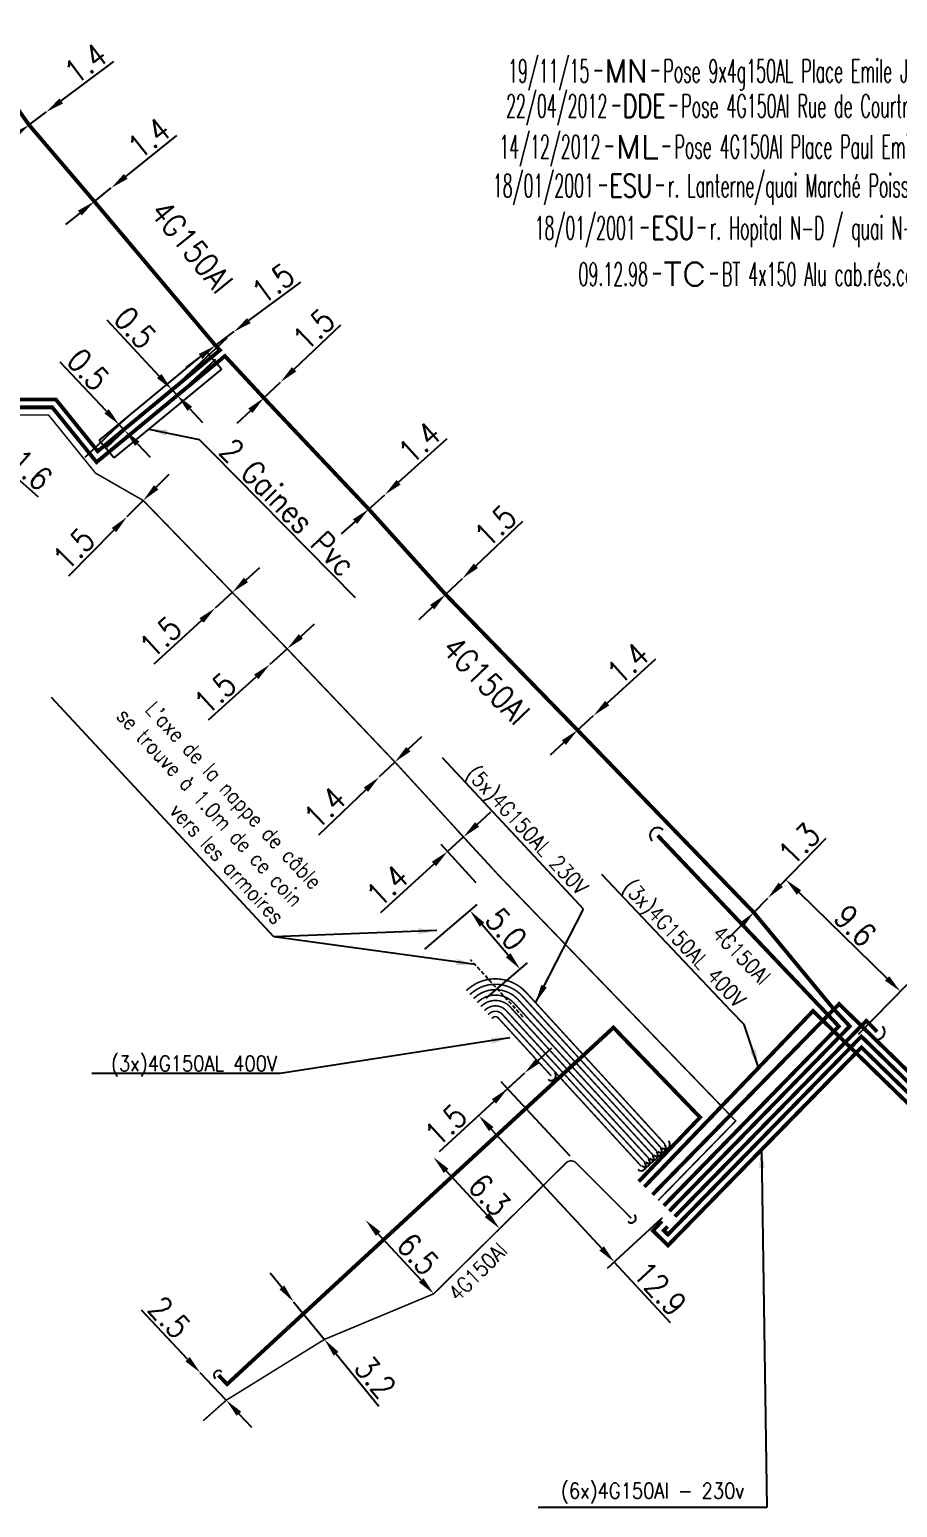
# Model space of a CAD drawing. Header units: millimetres. Extents: x 80000 to 81010, y 144000 to 145002.
# Drawn here: x 80611.1 to 80667.3, y 144487.7 to 144583.4 of the extents above; entities that cross this region are included whole.
import ezdxf
from ezdxf.enums import TextEntityAlignment as Align

# ---------------------------------------------------------------- set-up
doc = ezdxf.new("R2010")
doc.units = ezdxf.units.MM
doc.header["$PDMODE"] = 34
doc.linetypes.add('B_ST_AL', pattern=[2000, 1000, 1000])
doc.linetypes.add('DASHED', pattern=[0.75, 0.5, -0.25])
doc.layers.get('0').update_dxf_attribs({"linetype": 'CONTINUOUS'})
doc.layers.get('Defpoints').update_dxf_attribs({"linetype": 'CONTINUOUS'})
for name, color, linetype in [('B_100', 3, 'CONTINUOUS'), ('B_110', 1, 'CONTINUOUS'), ('B_300', 7, 'CONTINUOUS'), ('B_400', 7, 'CONTINUOUS'), ('B_910', 7, 'CONTINUOUS')]:
    doc.layers.add(name, color=color, linetype=linetype)
doc.styles.add('M_ROMANS', font='ROMANS.shx', dxfattribs={"width": 0.75})
doc.styles.get("Standard").update_dxf_attribs({"font": 'romans.shx', "width": 0.85})
doc.dimstyles.get("Standard").update_dxf_attribs({"dimtxt": 1.5, "dimasz": 1.2, "dimexe": 0.625, "dimexo": 0.625, "dimgap": 0.25, "dimtad": 1, "dimdec": 1, "dimzin": 0, "dimdsep": 46, "dimtxsty": 'Standard', "dimcen": -0.5, "dimadec": 0, "dimazin": 0, "dimtfac": 1, "dimtdec": 1, "dimtmove": 0, "dimatfit": 3, "dimfxl": 0, "dimtolj": 1, "dimtzin": 0, "dimarcsym": 0})

# ---------------------------------------------------------------- blocks, each defined once
blk = doc.blocks.new('GIS_MODF')
at = {"color": 0, "linetype": 'Continuous', "flags": 128}
for points in [[(-2.176, -0.014), (-1.676, -0.014)], [(1.519, -0.014), (2.019, -0.014)]]:
    blk.add_lwpolyline(points, dxfattribs=at)
at = {"color": 0, "linetype": 'Continuous', "width": 0.5}
blk.add_attdef('DATE', text='', height=1.5, dxfattribs=at).set_placement((-2.502, -0.798), align=Align.RIGHT)
at = {"color": 0, "linetype": 'Continuous', "width": 1.771291}
blk.add_attdef('USER', text='', height=1.5, dxfattribs=at).set_placement((-1.507, -0.798), (1.276, -0.798), align=Align.FIT)
at = {"color": 0, "linetype": 'Continuous', "width": 0.5}
blk.add_attdef('DESC', (2.289, -0.798), '', height=1.5, dxfattribs=at)
blk = doc.blocks.new('*D1283')
at = {"layer": 'B_100', "color": 0, "linetype": 'Continuous', "lineweight": -2, "transparency": 16777216}
for p, q in [((80642.696, 144515.416), (80639.722, 144512.664)), ((80640.995, 144512.207), (80648.148, 144504.478)), ((80652.068, 144506.471), (80648.504, 144503.173)), ((80648.963, 144503.598), (80652.591, 144499.676))]:
    blk.add_line(p, q, dxfattribs=at)
at = {"layer": 'B_100', "color": 0, "linetype": 'Continuous', "transparency": 16777216}
for points in [[(80641.142, 144512.343), (80640.848, 144512.072), (80640.18, 144513.088)], [(80648.294, 144504.614), (80648.001, 144504.342), (80648.963, 144503.598)]]:
    blk.add_solid(points, dxfattribs=at)
at = {"layer": 'Defpoints', "color": 0, "linetype": 'Continuous', "transparency": 16777216}
for p in [(80643.154, 144515.84), (80640.18, 144513.088), (80652.527, 144506.895)]:
    blk.add_point(p, dxfattribs=at)
at = {"layer": 'B_100', "color": 0, "linetype": 'Continuous', "transparency": 16777216, "insert": (80651.919, 144501.876), "char_height": 1.5, "attachment_point": 5, "rotation": 312.78022}
blk.add_mtext('\\A1;12.9', dxfattribs=at)
blk = doc.blocks.new('*D1287')
at = {"layer": 'B_100', "color": 0, "linetype": 'Continuous', "lineweight": -2, "transparency": 16777216}
for p, q in [((80613.143, 144578.826), (80616.548, 144581.369)), ((80611.059, 144577.271), (80612.181, 144578.108)), ((80610.098, 144576.552), (80609.137, 144575.834))]:
    blk.add_line(p, q, dxfattribs=at)
at = {"layer": 'B_100', "color": 0, "linetype": 'Continuous', "transparency": 16777216}
for points in [[(80613.023, 144578.987), (80613.262, 144578.666), (80612.181, 144578.108)], [(80609.978, 144576.713), (80610.218, 144576.392), (80611.059, 144577.271)]]:
    blk.add_solid(points, dxfattribs=at)
at = {"layer": 'Defpoints', "color": 0, "linetype": 'Continuous', "transparency": 16777216}
for p in [(80612.181, 144578.108), (80612.181, 144578.108), (80611.059, 144577.271)]:
    blk.add_point(p, dxfattribs=at)
at = {"layer": 'B_100', "color": 0, "linetype": 'Continuous', "transparency": 16777216, "insert": (80614.727, 144581.258), "char_height": 1.5, "attachment_point": 5, "rotation": 36.75427}
blk.add_mtext('\\A1;1.4', dxfattribs=at)
blk = doc.blocks.new('*D1288')
at = {"layer": 'B_100', "color": 0, "linetype": 'Continuous', "lineweight": -2, "transparency": 16777216}
for p, q in [((80617.319, 144573.934), (80620.639, 144576.587)), ((80615.288, 144572.311), (80616.382, 144573.185)), ((80614.351, 144571.562), (80613.413, 144570.813))]:
    blk.add_line(p, q, dxfattribs=at)
at = {"layer": 'B_100', "color": 0, "linetype": 'Continuous', "transparency": 16777216}
for points in [[(80617.194, 144574.09), (80617.444, 144573.778), (80616.382, 144573.185)], [(80614.226, 144571.718), (80614.476, 144571.405), (80615.288, 144572.311)]]:
    blk.add_solid(points, dxfattribs=at)
at = {"layer": 'Defpoints', "color": 0, "linetype": 'Continuous', "transparency": 16777216}
for p in [(80616.382, 144573.185), (80616.382, 144573.185), (80615.288, 144572.311)]:
    blk.add_point(p, dxfattribs=at)
at = {"layer": 'B_100', "color": 0, "linetype": 'Continuous', "transparency": 16777216, "insert": (80618.824, 144576.416), "char_height": 1.5, "attachment_point": 5, "rotation": 38.63027}
blk.add_mtext('\\A1;1.4', dxfattribs=at)
blk = doc.blocks.new('*D1289')
at = {"layer": 'B_100', "color": 0, "linetype": 'Continuous', "lineweight": -2, "transparency": 16777216}
for p, q in [((80625.298, 144564.592), (80628.66, 144567.092)), ((80623.132, 144562.981), (80624.335, 144563.876)), ((80622.169, 144562.265), (80621.206, 144561.549))]:
    blk.add_line(p, q, dxfattribs=at)
at = {"layer": 'B_100', "color": 0, "linetype": 'Continuous', "transparency": 16777216}
for points in [[(80625.179, 144564.753), (80625.418, 144564.432), (80624.335, 144563.876)], [(80622.049, 144562.426), (80622.288, 144562.105), (80623.132, 144562.981)]]:
    blk.add_solid(points, dxfattribs=at)
at = {"layer": 'Defpoints', "color": 0, "linetype": 'Continuous', "transparency": 16777216}
for p in [(80624.335, 144563.876), (80624.335, 144563.876), (80623.132, 144562.981)]:
    blk.add_point(p, dxfattribs=at)
at = {"layer": 'B_100', "color": 0, "linetype": 'Continuous', "transparency": 16777216, "insert": (80626.864, 144567.003), "char_height": 1.5, "attachment_point": 5, "rotation": 36.63336}
blk.add_mtext('\\A1;1.5', dxfattribs=at)
blk = doc.blocks.new('*D1290')
at = {"layer": 'B_100', "color": 0, "linetype": 'Continuous', "lineweight": -2, "transparency": 16777216}
for p, q in [((80628.224, 144561.438), (80631.261, 144564.323)), ((80626.266, 144559.578), (80627.354, 144560.611)), ((80625.396, 144558.752), (80624.526, 144557.925))]:
    blk.add_line(p, q, dxfattribs=at)
at = {"layer": 'B_100', "color": 0, "linetype": 'Continuous', "transparency": 16777216}
for points in [[(80628.086, 144561.583), (80628.361, 144561.293), (80627.354, 144560.611)], [(80625.258, 144558.897), (80625.534, 144558.607), (80626.266, 144559.578)]]:
    blk.add_solid(points, dxfattribs=at)
at = {"layer": 'Defpoints', "color": 0, "linetype": 'Continuous', "transparency": 16777216}
for p in [(80627.354, 144560.611), (80627.354, 144560.611), (80626.266, 144559.578)]:
    blk.add_point(p, dxfattribs=at)
at = {"layer": 'B_100', "color": 0, "linetype": 'Continuous', "transparency": 16777216, "insert": (80629.489, 144564.019), "char_height": 1.5, "attachment_point": 5, "rotation": 43.53054}
blk.add_mtext('\\A1;1.5', dxfattribs=at)
blk = doc.blocks.new('*D1291')
at = {"layer": 'B_100', "color": 0, "linetype": 'Continuous', "lineweight": -2, "transparency": 16777216}
for p, q in [((80634.994, 144554.117), (80638.149, 144556.964)), ((80633.063, 144552.376), (80634.103, 144553.313)), ((80632.172, 144551.572), (80631.281, 144550.768))]:
    blk.add_line(p, q, dxfattribs=at)
at = {"layer": 'B_100', "color": 0, "linetype": 'Continuous', "transparency": 16777216}
for points in [[(80634.86, 144554.266), (80635.128, 144553.969), (80634.103, 144553.313)], [(80632.038, 144551.72), (80632.306, 144551.423), (80633.063, 144552.376)]]:
    blk.add_solid(points, dxfattribs=at)
at = {"layer": 'Defpoints', "color": 0, "linetype": 'Continuous', "transparency": 16777216}
for p in [(80634.103, 144553.313), (80634.103, 144553.313), (80633.063, 144552.376)]:
    blk.add_point(p, dxfattribs=at)
at = {"layer": 'B_100', "color": 0, "linetype": 'Continuous', "transparency": 16777216, "insert": (80636.347, 144556.685), "char_height": 1.5, "attachment_point": 5, "rotation": 42.05566}
blk.add_mtext('\\A1;1.4', dxfattribs=at)
blk = doc.blocks.new('*D1292')
at = {"layer": 'B_100', "color": 0, "linetype": 'Continuous', "lineweight": -2, "transparency": 16777216}
for p, q in [((80639.996, 144548.709), (80643.035, 144551.592)), ((80638.037, 144546.85), (80639.125, 144547.883)), ((80637.166, 144546.025), (80636.296, 144545.199))]:
    blk.add_line(p, q, dxfattribs=at)
at = {"layer": 'B_100', "color": 0, "linetype": 'Continuous', "transparency": 16777216}
for points in [[(80639.858, 144548.854), (80640.133, 144548.564), (80639.125, 144547.883)], [(80637.029, 144546.17), (80637.304, 144545.879), (80638.037, 144546.85)]]:
    blk.add_solid(points, dxfattribs=at)
at = {"layer": 'Defpoints', "color": 0, "linetype": 'Continuous', "transparency": 16777216}
for p in [(80639.125, 144547.883), (80639.125, 144547.883), (80638.037, 144546.85)]:
    blk.add_point(p, dxfattribs=at)
at = {"layer": 'B_100', "color": 0, "linetype": 'Continuous', "transparency": 16777216, "insert": (80641.262, 144551.289), "char_height": 1.5, "attachment_point": 5, "rotation": 43.49237}
blk.add_mtext('\\A1;1.5', dxfattribs=at)
blk = doc.blocks.new('*D1293')
at = {"layer": 'B_100', "color": 0, "linetype": 'Continuous', "lineweight": -2, "transparency": 16777216}
for p, q in [((80648.505, 144539.809), (80651.646, 144542.672)), ((80646.584, 144538.057), (80647.618, 144539)), ((80645.697, 144537.248), (80644.81, 144536.44))]:
    blk.add_line(p, q, dxfattribs=at)
at = {"layer": 'B_100', "color": 0, "linetype": 'Continuous', "transparency": 16777216}
for points in [[(80648.37, 144539.956), (80648.64, 144539.661), (80647.618, 144539)], [(80645.562, 144537.396), (80645.832, 144537.101), (80646.584, 144538.057)]]:
    blk.add_solid(points, dxfattribs=at)
at = {"layer": 'Defpoints', "color": 0, "linetype": 'Continuous', "transparency": 16777216}
for p in [(80647.618, 144539), (80647.618, 144539), (80646.584, 144538.057)]:
    blk.add_point(p, dxfattribs=at)
at = {"layer": 'B_100', "color": 0, "linetype": 'Continuous', "transparency": 16777216, "insert": (80649.845, 144542.384), "char_height": 1.5, "attachment_point": 5, "rotation": 42.35745}
blk.add_mtext('\\A1;1.4', dxfattribs=at)
blk = doc.blocks.new('*D1294')
at = {"layer": 'B_100', "color": 0, "linetype": 'Continuous', "lineweight": -2, "transparency": 16777216}
for p, q in [((80659.742, 144528.037), (80662.688, 144531.057)), ((80657.996, 144526.247), (80658.904, 144527.178)), ((80657.158, 144525.388), (80656.32, 144524.529))]:
    blk.add_line(p, q, dxfattribs=at)
at = {"layer": 'B_100', "color": 0, "linetype": 'Continuous', "transparency": 16777216}
for points in [[(80659.599, 144528.177), (80659.885, 144527.897), (80658.904, 144527.178)], [(80657.015, 144525.528), (80657.301, 144525.249), (80657.996, 144526.247)]]:
    blk.add_solid(points, dxfattribs=at)
at = {"layer": 'Defpoints', "color": 0, "linetype": 'Continuous', "transparency": 16777216}
for p in [(80658.904, 144527.178), (80658.904, 144527.178), (80657.996, 144526.247)]:
    blk.add_point(p, dxfattribs=at)
at = {"layer": 'B_100', "color": 0, "linetype": 'Continuous', "transparency": 16777216, "insert": (80660.929, 144530.686), "char_height": 1.5, "attachment_point": 5, "rotation": 45.70771}
blk.add_mtext('\\A1;1.3', dxfattribs=at)
blk = doc.blocks.new('*D1295')
at = {"layer": 'B_100', "color": 0, "linetype": 'Continuous', "lineweight": -2, "transparency": 16777216}
for p, q in [((80659.34, 144527.625), (80660.506, 144528.821)), ((80666.635, 144521.969), (80660.929, 144527.535)), ((80664.788, 144518.358), (80667.93, 144521.578))]:
    blk.add_line(p, q, dxfattribs=at)
at = {"layer": 'B_100', "color": 0, "linetype": 'Continuous', "transparency": 16777216}
for points in [[(80661.068, 144527.678), (80660.789, 144527.392), (80660.07, 144528.373)], [(80666.774, 144522.112), (80666.495, 144521.826), (80667.493, 144521.131)]]:
    blk.add_solid(points, dxfattribs=at)
at = {"layer": 'Defpoints', "color": 0, "linetype": 'Continuous', "transparency": 16777216}
for p in [(80660.07, 144528.373), (80658.904, 144527.178), (80664.352, 144517.91)]:
    blk.add_point(p, dxfattribs=at)
at = {"layer": 'B_100', "color": 0, "linetype": 'Continuous', "transparency": 16777216, "insert": (80664.561, 144525.388), "char_height": 1.5, "attachment_point": 5, "rotation": 315.70771}
blk.add_mtext('\\A1;9.6', dxfattribs=at)
blk = doc.blocks.new('*D1296')
at = {"layer": 'B_100', "color": 0, "linetype": 'Continuous', "lineweight": -2, "transparency": 16777216}
for p, q in [((80619.489, 144561), (80616.12, 144564.614)), ((80623.878, 144563.45), (80619.85, 144559.696)), ((80623.128, 144562.062), (80620.194, 144559.327)), ((80620.651, 144559.753), (80620.308, 144560.122)), ((80621.469, 144558.876), (80622.287, 144557.998))]:
    blk.add_line(p, q, dxfattribs=at)
at = {"layer": 'B_100', "color": 0, "linetype": 'Continuous', "transparency": 16777216}
for points in [[(80619.636, 144561.136), (80619.343, 144560.863), (80620.308, 144560.122)], [(80621.616, 144559.012), (80621.323, 144558.739), (80620.651, 144559.753)]]:
    blk.add_solid(points, dxfattribs=at)
at = {"layer": 'Defpoints', "color": 0, "linetype": 'Continuous', "transparency": 16777216}
for p in [(80624.335, 144563.876), (80623.585, 144562.489), (80620.308, 144560.122)]:
    blk.add_point(p, dxfattribs=at)
at = {"layer": 'B_100', "color": 0, "linetype": 'Continuous', "transparency": 16777216, "insert": (80617.933, 144564.136), "char_height": 1.5, "attachment_point": 5, "rotation": 312.98778}
blk.add_mtext('\\A1;0.5', dxfattribs=at)
blk = doc.blocks.new('*D1297')
at = {"layer": 'B_100', "color": 0, "linetype": 'Continuous', "lineweight": -2, "transparency": 16777216}
for p, q in [((80616.08, 144558.716), (80613.074, 144561.89)), ((80614.695, 144555.752), (80617.359, 144558.274)), ((80616.092, 144556.389), (80617.701, 144557.913)), ((80617.247, 144557.483), (80616.905, 144557.845)), ((80618.073, 144556.612), (80618.898, 144555.74))]:
    blk.add_line(p, q, dxfattribs=at)
at = {"layer": 'B_100', "color": 0, "linetype": 'Continuous', "transparency": 16777216}
for points in [[(80616.225, 144558.854), (80615.934, 144558.578), (80616.905, 144557.845)], [(80618.218, 144556.749), (80617.927, 144556.474), (80617.247, 144557.483)]]:
    blk.add_solid(points, dxfattribs=at)
at = {"layer": 'Defpoints', "color": 0, "linetype": 'Continuous', "transparency": 16777216}
for p in [(80616.905, 144557.845), (80615.638, 144555.959), (80614.241, 144555.322)]:
    blk.add_point(p, dxfattribs=at)
at = {"layer": 'B_100', "color": 0, "linetype": 'Continuous', "transparency": 16777216, "insert": (80614.89, 144561.426), "char_height": 1.5, "attachment_point": 5, "rotation": 313.44243}
blk.add_mtext('\\A1;0.5', dxfattribs=at)
blk = doc.blocks.new('*D1298')
at = {"layer": 'B_100', "color": 0, "linetype": 'Continuous', "lineweight": -2, "transparency": 16777216}
for p, q in [((80605.874, 144558.261), (80604.973, 144559.054)), ((80607.399, 144558.178), (80606.362, 144556.999)), ((80606.775, 144557.469), (80607.601, 144556.742)), ((80608.225, 144557.451), (80607.188, 144556.273)), ((80608.502, 144555.949), (80611.647, 144553.182))]:
    blk.add_line(p, q, dxfattribs=at)
at = {"layer": 'B_100', "color": 0, "linetype": 'Continuous', "transparency": 16777216}
for points in [[(80606.006, 144558.412), (80605.742, 144558.111), (80606.775, 144557.469)], [(80608.634, 144556.1), (80608.37, 144555.799), (80607.601, 144556.742)]]:
    blk.add_solid(points, dxfattribs=at)
at = {"layer": 'Defpoints', "color": 0, "linetype": 'Continuous', "transparency": 16777216}
for p in [(80607.812, 144558.647), (80608.638, 144557.92), (80607.601, 144556.742)]:
    blk.add_point(p, dxfattribs=at)
at = {"layer": 'B_100', "color": 0, "linetype": 'Continuous', "transparency": 16777216, "insert": (80611.186, 144554.92), "char_height": 1.5, "attachment_point": 5, "rotation": 318.65765}
blk.add_mtext('\\A1;1.6', dxfattribs=at)
blk = doc.blocks.new('*D1301')
at = {"layer": 'B_100', "color": 0, "linetype": 'Continuous', "lineweight": -2, "transparency": 16777216}
for p, q in [((80619.297, 144553.79), (80620.14, 144554.644)), ((80618.453, 144552.936), (80617.399, 144551.869)), ((80616.556, 144551.016), (80613.611, 144548.035))]:
    blk.add_line(p, q, dxfattribs=at)
at = {"layer": 'B_100', "color": 0, "linetype": 'Continuous', "transparency": 16777216}
for points in [[(80619.155, 144553.931), (80619.439, 144553.649), (80618.453, 144552.936)], [(80616.413, 144551.156), (80616.698, 144550.875), (80617.399, 144551.869)]]:
    blk.add_solid(points, dxfattribs=at)
at = {"layer": 'Defpoints', "color": 0, "linetype": 'Continuous', "transparency": 16777216}
for p in [(80618.453, 144552.936), (80617.399, 144551.869), (80617.399, 144551.869)]:
    blk.add_point(p, dxfattribs=at)
at = {"layer": 'B_100', "color": 0, "linetype": 'Continuous', "transparency": 16777216, "insert": (80613.95, 144549.802), "char_height": 1.5, "attachment_point": 5, "rotation": 45.34583}
blk.add_mtext('\\A1;1.5', dxfattribs=at)
blk = doc.blocks.new('*D1302')
at = {"layer": 'B_100', "color": 0, "linetype": 'Continuous', "lineweight": -2, "transparency": 16777216}
for p, q in [((80625.111, 144547.791), (80625.998, 144548.6)), ((80624.225, 144546.982), (80623.117, 144545.971)), ((80622.23, 144545.163), (80619.135, 144542.339))]:
    blk.add_line(p, q, dxfattribs=at)
at = {"layer": 'B_100', "color": 0, "linetype": 'Continuous', "transparency": 16777216}
for points in [[(80624.976, 144547.939), (80625.246, 144547.643), (80624.225, 144546.982)], [(80622.095, 144545.31), (80622.365, 144545.015), (80623.117, 144545.971)]]:
    blk.add_solid(points, dxfattribs=at)
at = {"layer": 'Defpoints', "color": 0, "linetype": 'Continuous', "transparency": 16777216}
for p in [(80624.225, 144546.982), (80623.117, 144545.971), (80623.117, 144545.971)]:
    blk.add_point(p, dxfattribs=at)
at = {"layer": 'B_100', "color": 0, "linetype": 'Continuous', "transparency": 16777216, "insert": (80619.565, 144544.085), "char_height": 1.5, "attachment_point": 5, "rotation": 42.37567}
blk.add_mtext('\\A1;1.5', dxfattribs=at)
blk = doc.blocks.new('*D1303')
at = {"layer": 'B_100', "color": 0, "linetype": 'Continuous', "lineweight": -2, "transparency": 16777216}
for p, q in [((80628.663, 144544.133), (80629.552, 144544.939)), ((80627.774, 144543.327), (80626.663, 144542.319)), ((80625.774, 144541.513), (80622.67, 144538.699))]:
    blk.add_line(p, q, dxfattribs=at)
at = {"layer": 'B_100', "color": 0, "linetype": 'Continuous', "transparency": 16777216}
for points in [[(80628.528, 144544.281), (80628.797, 144543.985), (80627.774, 144543.327)], [(80625.639, 144541.661), (80625.908, 144541.365), (80626.663, 144542.319)]]:
    blk.add_solid(points, dxfattribs=at)
at = {"layer": 'Defpoints', "color": 0, "linetype": 'Continuous', "transparency": 16777216}
for p in [(80627.774, 144543.327), (80626.663, 144542.319), (80626.663, 144542.319)]:
    blk.add_point(p, dxfattribs=at)
at = {"layer": 'B_100', "color": 0, "linetype": 'Continuous', "transparency": 16777216, "insert": (80623.106, 144540.444), "char_height": 1.5, "attachment_point": 5, "rotation": 42.20248}
blk.add_mtext('\\A1;1.5', dxfattribs=at)
blk = doc.blocks.new('*D1304')
at = {"layer": 'B_100', "color": 0, "linetype": 'Continuous', "lineweight": -2, "transparency": 16777216}
for p, q in [((80635.623, 144536.821), (80636.49, 144537.65)), ((80634.755, 144535.991), (80633.743, 144535.024)), ((80632.876, 144534.195), (80629.804, 144531.257))]:
    blk.add_line(p, q, dxfattribs=at)
at = {"layer": 'B_100', "color": 0, "linetype": 'Continuous', "transparency": 16777216}
for points in [[(80635.484, 144536.965), (80635.761, 144536.676), (80634.755, 144535.991)], [(80632.738, 144534.339), (80633.014, 144534.05), (80633.743, 144535.024)]]:
    blk.add_solid(points, dxfattribs=at)
at = {"layer": 'Defpoints', "color": 0, "linetype": 'Continuous', "transparency": 16777216}
for p in [(80634.755, 144535.991), (80633.743, 144535.024), (80633.743, 144535.024)]:
    blk.add_point(p, dxfattribs=at)
at = {"layer": 'B_100', "color": 0, "linetype": 'Continuous', "transparency": 16777216, "insert": (80630.215, 144533.034), "char_height": 1.5, "attachment_point": 5, "rotation": 43.71535}
blk.add_mtext('\\A1;1.4', dxfattribs=at)
blk = doc.blocks.new('*D1310')
at = {"layer": 'B_100', "color": 0, "linetype": 'Continuous', "lineweight": -2, "transparency": 16777216}
for p, q in [((80640.082, 144531.95), (80640.967, 144532.76)), ((80639.197, 144531.139), (80638.164, 144530.194)), ((80641.048, 144529.117), (80638.775, 144531.6)), ((80640.015, 144528.172), (80637.742, 144530.655)), ((80637.279, 144529.384), (80633.812, 144526.211))]:
    blk.add_line(p, q, dxfattribs=at)
at = {"layer": 'B_100', "color": 0, "linetype": 'Continuous', "transparency": 16777216}
for points in [[(80639.947, 144532.097), (80640.217, 144531.802), (80639.197, 144531.139)], [(80637.144, 144529.531), (80637.414, 144529.236), (80638.164, 144530.194)]]:
    blk.add_solid(points, dxfattribs=at)
at = {"layer": 'Defpoints', "color": 0, "linetype": 'Continuous', "transparency": 16777216}
for p in [(80638.164, 144530.194), (80641.47, 144528.656), (80640.437, 144527.711)]:
    blk.add_point(p, dxfattribs=at)
at = {"layer": 'B_100', "color": 0, "linetype": 'Continuous', "transparency": 16777216, "insert": (80634.262, 144527.978), "char_height": 1.5, "attachment_point": 5, "rotation": 42.46872}
blk.add_mtext('\\A1;1.4', dxfattribs=at)
blk = doc.blocks.new('B_300_05')
at = {"color": 0, "linetype": 'Continuous'}
blk.add_arc((0, 0), 1, 270, 90, dxfattribs=at)
at = {"color": 0, "linetype": 'Continuous', "style": 'M_ROMANS', "width": 0.75, "flags": 3}
for tag, p in [('DEF_LEG', (0, -5)), ('DEF_COUP', (0, -7.5)), ('DEF_TYPE', (0, -10))]:
    blk.add_attdef(tag, text='', height=1.2, dxfattribs=at).set_placement(p, align=Align.MIDDLE)
blk = doc.blocks.new('*D1780')
at = {"layer": 'B_100', "color": 0, "linetype": 'Continuous', "lineweight": -2, "transparency": 16777216}
for p, q in [((80621.329, 144497.299), (80618.333, 144500.482)), ((80623.831, 144494.641), (80622.152, 144496.425)), ((80624.653, 144493.767), (80625.476, 144492.893))]:
    blk.add_line(p, q, dxfattribs=at)
at = {"layer": 'B_100', "color": 0, "linetype": 'Continuous', "transparency": 16777216}
for points in [[(80621.475, 144497.436), (80621.184, 144497.162), (80622.152, 144496.425)], [(80624.799, 144493.904), (80624.508, 144493.63), (80623.831, 144494.641)]]:
    blk.add_solid(points, dxfattribs=at)
at = {"layer": 'Defpoints', "color": 0, "linetype": 'Continuous', "transparency": 16777216}
for p in [(80622.152, 144496.425), (80622.152, 144496.425), (80623.831, 144494.641)]:
    blk.add_point(p, dxfattribs=at)
at = {"layer": 'B_100', "color": 0, "linetype": 'Continuous', "transparency": 16777216, "insert": (80620.148, 144500.013), "char_height": 1.5, "attachment_point": 5, "rotation": 313.26575}
blk.add_mtext('\\A1;2.5', dxfattribs=at)
blk = doc.blocks.new('*D1781')
at = {"layer": 'B_100', "color": 0, "linetype": 'Continuous', "lineweight": -2, "transparency": 16777216}
for p, q in [((80627.436, 144501.952), (80626.677, 144502.882)), ((80628.195, 144501.023), (80630.188, 144498.583)), ((80630.947, 144497.654), (80633.712, 144494.268))]:
    blk.add_line(p, q, dxfattribs=at)
at = {"layer": 'B_100', "color": 0, "linetype": 'Continuous', "transparency": 16777216}
for points in [[(80627.591, 144502.079), (80627.281, 144501.826), (80628.195, 144501.023)], [(80631.102, 144497.78), (80630.792, 144497.527), (80630.188, 144498.583)]]:
    blk.add_solid(points, dxfattribs=at)
at = {"layer": 'Defpoints', "color": 0, "linetype": 'Continuous', "transparency": 16777216}
for p in [(80628.195, 144501.023), (80628.195, 144501.023), (80630.188, 144498.583)]:
    blk.add_point(p, dxfattribs=at)
at = {"layer": 'B_100', "color": 0, "linetype": 'Continuous', "transparency": 16777216, "insert": (80633.484, 144496.129), "char_height": 1.5, "attachment_point": 5, "rotation": 309.24047}
blk.add_mtext('\\A1;3.2', dxfattribs=at)
blk = doc.blocks.new('*D1782')
at = {"layer": 'B_100', "color": 0, "linetype": 'Continuous', "lineweight": -2, "transparency": 16777216}
blk.add_line((80636.455, 144502.42), (80633.67, 144505.429), dxfattribs=at)
at = {"layer": 'B_100', "color": 0, "linetype": 'Continuous', "transparency": 16777216}
for points in [[(80633.817, 144505.565), (80633.523, 144505.293), (80632.855, 144506.31)], [(80636.602, 144502.556), (80636.308, 144502.284), (80637.27, 144501.539)]]:
    blk.add_solid(points, dxfattribs=at)
at = {"layer": 'Defpoints', "color": 0, "linetype": 'Continuous', "transparency": 16777216}
for p in [(80632.855, 144506.31), (80632.855, 144506.31), (80637.27, 144501.539)]:
    blk.add_point(p, dxfattribs=at)
at = {"layer": 'B_100', "color": 0, "linetype": 'Continuous', "transparency": 16777216, "insert": (80636.244, 144504.12), "char_height": 1.5, "attachment_point": 5, "rotation": 312.78022}
blk.add_mtext('\\A1;6.5', dxfattribs=at)
blk = doc.blocks.new('*D1783')
at = {"layer": 'B_100', "color": 0, "linetype": 'Continuous', "lineweight": -2, "transparency": 16777216}
blk.add_line((80640.722, 144506.641), (80638.074, 144509.504), dxfattribs=at)
at = {"layer": 'B_100', "color": 0, "linetype": 'Continuous', "transparency": 16777216}
for points in [[(80638.22, 144509.64), (80637.927, 144509.368), (80637.259, 144510.385)], [(80640.869, 144506.777), (80640.576, 144506.506), (80641.538, 144505.761)]]:
    blk.add_solid(points, dxfattribs=at)
at = {"layer": 'Defpoints', "color": 0, "linetype": 'Continuous', "transparency": 16777216}
for p in [(80637.259, 144510.385), (80637.259, 144510.385), (80641.538, 144505.761)]:
    blk.add_point(p, dxfattribs=at)
at = {"layer": 'B_100', "color": 0, "linetype": 'Continuous', "transparency": 16777216, "insert": (80640.873, 144507.952), "char_height": 1.5, "attachment_point": 5, "rotation": 312.78022}
blk.add_mtext('\\A1;6.3', dxfattribs=at)
blk = doc.blocks.new('*D1784')
at = {"layer": 'B_100', "color": 0, "linetype": 'Continuous', "lineweight": -2, "transparency": 16777216}
for p, q in [((80644.035, 144516.655), (80644.916, 144517.47)), ((80643.154, 144515.84), (80642.051, 144514.819)), ((80646.097, 144510.448), (80641.627, 144515.278)), ((80641.17, 144514.004), (80637.631, 144510.73))]:
    blk.add_line(p, q, dxfattribs=at)
at = {"layer": 'B_100', "color": 0, "linetype": 'Continuous', "transparency": 16777216}
for points in [[(80643.899, 144516.802), (80644.171, 144516.509), (80643.154, 144515.84)], [(80641.034, 144514.151), (80641.306, 144513.858), (80642.051, 144514.819)]]:
    blk.add_solid(points, dxfattribs=at)
at = {"layer": 'Defpoints', "color": 0, "linetype": 'Continuous', "transparency": 16777216}
for p in [(80643.154, 144515.84), (80643.154, 144515.84), (80646.521, 144509.989)]:
    blk.add_point(p, dxfattribs=at)
at = {"layer": 'B_100', "color": 0, "linetype": 'Continuous', "transparency": 16777216, "insert": (80638.049, 144512.479), "char_height": 1.5, "attachment_point": 5, "rotation": 42.78022}
blk.add_mtext('\\A1;1.5', dxfattribs=at)
blk = doc.blocks.new('*D1785')
at = {"layer": 'B_100', "color": 0, "linetype": 'Continuous', "lineweight": -2, "transparency": 16777216}
for p, q in [((80636.701, 144523.863), (80640.09, 144526.77)), ((80642.09, 144523.479), (80640.397, 144525.452)), ((80640.674, 144520.684), (80643.346, 144522.976))]:
    blk.add_line(p, q, dxfattribs=at)
at = {"layer": 'B_100', "color": 0, "linetype": 'Continuous', "transparency": 16777216}
for points in [[(80640.549, 144525.583), (80640.245, 144525.322), (80639.615, 144526.363)], [(80642.242, 144523.609), (80641.938, 144523.349), (80642.871, 144522.569)]]:
    blk.add_solid(points, dxfattribs=at)
at = {"layer": 'Defpoints', "color": 0, "linetype": 'Continuous', "transparency": 16777216}
for p in [(80639.615, 144526.363), (80636.227, 144523.456), (80640.2, 144520.277)]:
    blk.add_point(p, dxfattribs=at)
at = {"layer": 'B_100', "color": 0, "linetype": 'Continuous', "transparency": 16777216, "insert": (80641.961, 144525.166), "char_height": 1.5, "attachment_point": 5, "rotation": 310.63196}
blk.add_mtext('\\A1;5.0', dxfattribs=at)

msp = doc.modelspace()

# ---------------------------------------------------------------- linework, layer by layer
at = {"layer": 'B_100', "linetype": 'B_ST_AL', "flags": 128}
for points in [[(80602.491, 144598.198, 0.25, 0.25, 0), (80601.909, 144597.828, 0.25, 0.25, 0.516118), (80600.542, 144594.943, 0.25, 0.25, 0), (80600.692, 144594.607, 0.25, 0.25, 0), (80603.607, 144589.053, 0.25, 0.25, 0), (80606.427, 144583.8, 0.25, 0.25, 0), (80611.059, 144577.271, 0.25, 0.25, 0), (80615.288, 144572.311, 0.25, 0.25, 0), (80623.132, 144562.981, 0.25, 0.25, 0), (80623.426, 144562.681, 0.25, 0.25, 0), (80615.504, 144556.128, 0.25, 0.25, 0), (80612.799, 144559.477, 0.25, 0.25, 0), (80609.843, 144559.477, 0.25, 0.25, 0), (80607.56, 144559.113, 0.25, 0.25, 0), (80598.888, 144549.564, 0.25, 0.25, 0), (80591.919, 144541.843, 0.25, 0.25, 0.414214), (80591.955, 144541.137, 0.25, 0.25, 0), (80593.267, 144539.952, 0, 0, 0)], [(80593.602, 144540.323, 0.25, 0.25, 0), (80592.661, 144541.173, 0.25, 0.25, -0.414214), (80592.625, 144541.879, 0.25, 0.25, 0), (80599.259, 144549.228, 0.25, 0.25, 0), (80607.812, 144558.647, 0.25, 0.25, 0), (80609.883, 144558.977, 0.25, 0.25, 0), (80612.56, 144558.977, 0.25, 0.25, 0), (80615.433, 144555.421, 0.25, 0.25, 0), (80623.745, 144562.296, 0.25, 0.25, 0), (80626.266, 144559.578, 0.25, 0.25, 0), (80633.063, 144552.376, 0.25, 0.25, 0), (80638.037, 144546.85, 0.25, 0.25, 0), (80646.584, 144538.057, 0.25, 0.25, 0), (80657.996, 144526.247, 0.25, 0.25, 0), (80663.186, 144519.972, 0.25, 0.25, 0), (80664.212, 144518.876, 0.25, 0.25, 0), (80652.527, 144506.895, 0, 0, 0)]]:
    msp.add_lwpolyline(points, format="xyseb", dxfattribs=at)
for points, const_width in [([(80651.811, 144507.594), (80656.827, 144512.737), (80641.47, 144528.656), (80634.755, 144535.991), (80627.774, 144543.327), (80624.225, 144546.982), (80618.453, 144552.936), (80615.361, 144554.713), (80615.361, 144554.713), (80612.321, 144558.477), (80609.922, 144558.477), (80608.064, 144558.181), (80599.629, 144548.893), (80593.331, 144541.915, 0.414214), (80593.367, 144541.209), (80594.19, 144540.467), (80593.927, 144540.177)], 0.1), ([(80639.376, 144521.183), (80639.504, 144521.293, -0.404999), (80643.255, 144521.066), (80652.264, 144511.213)], 0.1), ([(80639.611, 144520.924), (80639.732, 144521.028, -0.404999), (80642.996, 144520.83), (80652.004, 144510.979)], 0.1), ([(80639.847, 144520.665), (80639.96, 144520.762, -0.404999), (80642.738, 144520.594), (80651.744, 144510.744)], 0.1), ([(80640.082, 144520.406), (80640.188, 144520.496, -0.404999), (80642.48, 144520.358), (80651.485, 144510.51)], 0.1), ([(80640.318, 144520.147), (80640.416, 144520.231, -0.404999), (80642.221, 144520.121), (80651.226, 144510.277)], 0.1), ([(80684.824, 144498.208), (80684.222, 144497.554, -0.311836), (80681.405, 144496.917), (80680.841, 144497.304), (80677.515, 144500.564, -0.236581), (80676.677, 144503.005, -0.020866), (80676.821, 144505.13), (80678.284, 144507.029), (80673.032, 144511.571, -0.263058), (80669.458, 144513.129), (80664.971, 144517.504), (80652.443, 144504.673), (80651.465, 144505.628), (80652.051, 144506.243), (80652.051, 144506.243)], 0.25), ([(80684.457, 144498.547), (80683.854, 144497.892, -0.304862), (80681.64, 144497.362), (80681.16, 144497.692), (80677.865, 144500.921, -0.239755), (80677.177, 144502.966, -0.016121), (80677.296, 144504.93), (80678.962, 144507.091), (80673.216, 144512.067, -0.272834), (80669.814, 144513.474), (80664.963, 144518.213), (80652.434, 144505.381), (80652.168, 144505.641), (80652.413, 144505.898)], 0.25), ([(80650.064, 144506.436), (80646.521, 144509.989, 0.442354), (80645.829, 144510.006), (80641.538, 144505.761), (80637.27, 144501.539), (80630.188, 144498.583), (80623.831, 144494.641), (80622.342, 144493.315)], 0.1)]:
    msp.add_lwpolyline(points, format="xyb", dxfattribs=dict(at, const_width=const_width))
at = {"layer": 'B_100', "linetype": 'B_ST_AL', "const_width": 0.25, "flags": 128}
for points in [[(80652.169, 144507.245), (80663.505, 144518.867), (80652.29, 144530.685), (80651.773, 144531.23)], [(80652.884, 144506.546), (80665.284, 144519.226), (80665.641, 144518.876), (80665.979, 144518.52)]]:
    msp.add_lwpolyline(points, dxfattribs=at)
at = {"layer": 'B_100', "color": 7, "linetype": 'DASHED', "ltscale": 0.5, "flags": 128}
msp.add_lwpolyline([(80643.059, 144519.465), (80639.658, 144523.183)], dxfattribs=at)
at = {"layer": 'B_110', "linetype": 'B_ST_AL', "flags": 128}
for points, const_width in [([(80679.173, 144609.972), (80675.645, 144605.914), (80686.711, 144594.986), (80698.87, 144583.858), (80714.826, 144567.954, -0.336649), (80715.538, 144565.145), (80708.88, 144556.677), (80704.819, 144550.516), (80699.579, 144544.273), (80695.838, 144539.788), (80692.567, 144535.574), (80689.484, 144531.693), (80682.393, 144522.616), (80678.391, 144518.174), (80672.63, 144512.583, -0.254809), (80670.173, 144513.822), (80670.173, 144513.822), (80663.519, 144520.313), (80651.436, 144507.961), (80651.436, 144507.961)], 0.25), ([(80640.554, 144519.888), (80640.643, 144519.965, -0.404999), (80641.963, 144519.885), (80650.965, 144510.041)], 0.1), ([(80640.789, 144519.629), (80640.871, 144519.699, -0.404999), (80641.705, 144519.649), (80650.705, 144509.807)], 0.1), ([(80641.025, 144519.37), (80641.099, 144519.434, -0.404999), (80641.447, 144519.413), (80644.885, 144515.653)], 0.1), ([(80685.192, 144497.87), (80684.59, 144497.215, -0.317021), (80681.165, 144496.475), (80680.522, 144496.916), (80677.165, 144500.206, -0.234398), (80676.178, 144503.044, -0.021969), (80676.34, 144505.325), (80677.599, 144506.96), (80672.862, 144511.057, -0.250712), (80669.01, 144512.871), (80661.832, 144519.863), (80650.908, 144508.466)], 0.25)]:
    msp.add_lwpolyline(points, format="xyb", dxfattribs=dict(at, const_width=const_width))
at = {"layer": 'B_110', "linetype": 'B_ST_AL', "const_width": 0.25, "flags": 128}
msp.add_lwpolyline([(80650.542, 144508.807), (80654.517, 144512.973), (80648.908, 144518.788), (80623.884, 144495.681), (80623.333, 144496.266)], dxfattribs=at)
at = {"layer": 'B_400', "color": 7, "linetype": 'CONTINUOUS'}
for p, q in [((80622.56, 144562.598), (80615.599, 144556.856)), ((80622.56, 144562.598), (80623.037, 144562.019)), ((80623.515, 144561.441), (80623.037, 144562.019)), ((80623.515, 144561.441), (80616.553, 144555.699)), ((80615.599, 144556.856), (80616.076, 144556.277)), ((80616.553, 144555.699), (80616.076, 144556.277))]:
    msp.add_line(p, q, dxfattribs=at)

# ---------------------------------------------------------------- block references
at = {"layer": 'B_300'}
for p, xscale, yscale, zscale, rotation in [((80651.773, 144531.23), 0.5, 0.5, 0.5, 133.4992653879759), ((80665.979, 144518.52), 0.5, 0.5, 0.5, 313.4992653896097), ((80623.333, 144496.266), 0.3, 0.3, 0.3, 133.265747913922)]:
    msp.add_blockref('B_300_05', p, dxfattribs=dict(at, xscale=xscale, yscale=yscale, zscale=zscale, rotation=rotation))
at = {"layer": 'B_300', "ltscale": 0.5, "xscale": 0.3, "yscale": 0.3, "zscale": 0.3, "rotation": 314.6894923918582}
for p in [(80644.885, 144515.653), (80651.744, 144510.744), (80652.004, 144510.979), (80652.264, 144511.213), (80650.707, 144509.808), (80650.966, 144510.043), (80651.226, 144510.277), (80651.485, 144510.51), (80650.064, 144506.436)]:
    msp.add_blockref('B_300_05', p, dxfattribs=at)
at = {"layer": 'B_910', "color": 7, "linetype": 'Continuous', "ltscale": 0.5}
ref = msp.add_blockref('GIS_MODF', (80649.85, 144580.811), dxfattribs=at)
ref.add_attrib('DATE', '19/11/15', dxfattribs={"layer": '0', "color": 0, "linetype": 'Continuous', "height": 1.5, "width": 0.5}).set_placement((80647.348, 144580.012), align=Align.RIGHT)
ref.add_attrib('USER', 'MN', dxfattribs={"layer": '0', "color": 0, "linetype": 'Continuous', "height": 1.5, "width": 0.927819}).set_placement((80648.343, 144580.012), (80651.126, 144580.012), align=Align.FIT)
ref.add_attrib('DESC', 'Pose 9x4g150AL Place Emile Janson (301014-302350-302440)', (80652.139, 144580.012), dxfattribs={"layer": '0', "color": 0, "linetype": 'Continuous', "height": 1.5, "width": 0.5})
at = {"layer": 'B_910', "linetype": 'Continuous'}
ref = msp.add_blockref('GIS_MODF', (80651.014, 144578.548), dxfattribs=at)
ref.add_attrib('DATE', '22/04/2012', dxfattribs={"layer": '0', "color": 0, "linetype": 'Continuous', "height": 1.5, "width": 0.5}).set_placement((80648.512, 144577.75), align=Align.RIGHT)
ref.add_attrib('USER', 'DDE', dxfattribs={"layer": '0', "color": 0, "linetype": 'Continuous', "height": 1.5, "width": 0.660482}).set_placement((80649.507, 144577.75), (80652.29, 144577.75), align=Align.FIT)
ref.add_attrib('DESC', 'Pose 4G150Al Rue de Courtrai (TR133647)', (80653.303, 144577.75), dxfattribs={"layer": '0', "color": 0, "linetype": 'Continuous', "height": 1.5, "width": 0.5})
ref = msp.add_blockref('GIS_MODF', (80650.572, 144575.901), dxfattribs=at)
ref.add_attrib('DATE', '14/12/2012', dxfattribs={"layer": '0', "color": 0, "linetype": 'Continuous', "height": 1.5, "width": 0.5}).set_placement((80648.07, 144575.103), align=Align.RIGHT)
ref.add_attrib('USER', 'ML', dxfattribs={"layer": '0', "color": 0, "linetype": 'Continuous', "height": 1.5, "width": 0.97421}).set_placement((80649.064, 144575.103), (80651.848, 144575.103), align=Align.FIT)
ref.add_attrib('DESC', 'Pose 4G150Al Place Paul Emile Janson (TR134610-134612)', (80652.86, 144575.103), dxfattribs={"layer": '0', "color": 0, "linetype": 'Continuous', "height": 1.5, "width": 0.5})
ref = msp.add_blockref('GIS_MODF', (80650.151, 144573.38), dxfattribs=at)
ref.add_attrib('DATE', '18/01/2001', dxfattribs={"layer": '0', "color": 0, "linetype": 'Continuous', "height": 1.5, "width": 0.5}).set_placement((80647.649, 144572.582), align=Align.RIGHT)
ref.add_attrib('USER', 'ESU', dxfattribs={"layer": '0', "color": 0, "linetype": 'Continuous', "height": 1.5, "width": 0.683656}).set_placement((80648.644, 144572.582), (80651.427, 144572.582), align=Align.FIT)
ref.add_attrib('DESC', 'r. Lanterne/quai Marché Poissons: Pose BT 4x150%%dAlu (racc. Voies Hydrauliques)', (80652.44, 144572.582), dxfattribs={"layer": '0', "color": 0, "linetype": 'Continuous', "height": 1.5, "width": 0.5})
ref = msp.add_blockref('GIS_MODF', (80652.86, 144570.643), dxfattribs=at)
ref.add_attrib('DATE', '18/01/2001', dxfattribs={"layer": '0', "color": 0, "linetype": 'B_ST_AL', "height": 1.5, "width": 0.5}).set_placement((80650.358, 144569.844), align=Align.RIGHT)
ref.add_attrib('USER', 'ESU', dxfattribs={"layer": '0', "color": 0, "linetype": 'B_ST_AL', "height": 1.5, "width": 0.683656}).set_placement((80651.353, 144569.844), (80654.136, 144569.844), align=Align.FIT)
ref.add_attrib('DESC', 'r. Hopital N-D / quai N-D: Pose BT 4x150%%dAlu (supp. Boite coupure)', (80655.149, 144569.844), dxfattribs={"layer": '0', "color": 0, "linetype": 'B_ST_AL', "height": 1.5, "width": 0.5})
ref = msp.add_blockref('GIS_MODF', (80653.647, 144567.648), dxfattribs=at)
ref.add_attrib('DATE', '09.12.98', dxfattribs={"layer": '0', "color": 0, "linetype": 'B_ST_AL', "height": 1.5, "width": 0.5}).set_placement((80651.145, 144566.85), align=Align.RIGHT)
ref.add_attrib('USER', 'TC', dxfattribs={"layer": '0', "color": 0, "linetype": 'B_ST_AL', "height": 1.5, "width": 1.14613}).set_placement((80652.14, 144566.85), (80654.923, 144566.85), align=Align.FIT)
ref.add_attrib('DESC', 'BT 4x150 Alu cab.rés.cathédrale n%%d3058 -->armoire 6D', (80655.936, 144566.85), dxfattribs={"layer": '0', "color": 0, "linetype": 'B_ST_AL', "height": 1.5, "width": 0.5})

# ---------------------------------------------------------------- texts
at = {"layer": 'B_100', "linetype": 'Continuous', "width": 0.85}
for height, rotation, p in [(1.5, 309.11137, (80621.603, 144569.368)), (1.5, 314.18417, (80640.665, 144541.279)), (1, 314.18417, (80657.2, 144523.486))]:
    msp.add_text('4G150Al', height=height, rotation=rotation, dxfattribs=at).set_placement(p, align=Align.MIDDLE)
msp.add_text('4G150Al', height=1, rotation=44.68949, dxfattribs=at).set_placement((80638.83, 144500.989))
at = {"layer": 'B_100', "linetype": 'Continuous', "char_height": 1, "attachment_point": 9, "rotation": 312.8914}
for s, insert in [("\\A1;L'axe de la nappe de câble\\Pse trouve à 1.0m de ce coin\\P vers les armoires", (80626.943, 144525.387)), ('\\A1;(5x)4G150AL 230V', (80646.377, 144527.066))]:
    msp.add_mtext(s, dxfattribs=dict(at, insert=insert))
at = {"layer": 'B_100', "linetype": 'Continuous', "insert": (80657.389, 144487.947), "char_height": 1, "attachment_point": 9}
msp.add_mtext('(6x)4G150Al - 230v', dxfattribs=at)
at = {"layer": 'B_110', "linetype": 'Continuous', "insert": (80656.596, 144519.776), "char_height": 1, "attachment_point": 9, "rotation": 313.49927}
msp.add_mtext('\\A1;(3x)4G150AL 400V', dxfattribs=at)
at = {"layer": 'B_110', "linetype": 'Continuous', "insert": (80627.123, 144515.627), "char_height": 1, "attachment_point": 9}
msp.add_mtext('\\A1;(3x)4G150AL 400V', dxfattribs=at)
at = {"layer": 'B_400', "linetype": 'Continuous', "insert": (80623.279, 144556.035), "char_height": 1.5, "attachment_point": 7, "rotation": 314.55929}
msp.add_mtext('\\A1;2 Gaines Pvc', dxfattribs=at)

# ---------------------------------------------------------------- dimensions: what is measured, and where the dimension line sits
at = {"layer": 'B_100', "linetype": 'Continuous'}
for base, p1, p2, angle, override, picture, middle in [((80612.181, 144578.108), (80611.059, 144577.271), (80612.181, 144578.108), 216.75427, {"dimfxl": 1.25}, '*D1287', (80615.326, 144580.457)), ((80616.382, 144573.185), (80615.288, 144572.311), (80616.382, 144573.185), 218.63027, {"dimfxl": 1.25}, '*D1288', (80619.448, 144575.635)), ((80624.335, 144563.876), (80623.132, 144562.981), (80624.335, 144563.876), 216.63336, {"dimfxl": 1.25}, '*D1289', (80627.461, 144566.2)), ((80620.308, 144560.122), (80623.585, 144562.489), (80624.335, 144563.876), 312.98778, {"dimfxl": 1.25}, '*D1296', (80617.202, 144563.454)), ((80627.354, 144560.611), (80626.266, 144559.578), (80627.354, 144560.611), 223.53054, {"dimfxl": 1.25}, '*D1290', (80630.177, 144563.294)), ((80616.905, 144557.845), (80615.638, 144555.959), (80614.241, 144555.322), 313.44243, {"dimfxl": 1.25}, '*D1297', (80614.164, 144560.739)), ((80634.103, 144553.313), (80633.063, 144552.376), (80634.103, 144553.313), 222.05566, {"dimfxl": 1.25}, '*D1291', (80637.017, 144555.943)), ((80617.399, 144551.869), (80618.453, 144552.936), (80617.399, 144551.869), 45.34583, {"dimfxl": 1.25}, '*D1301', (80614.662, 144549.099)), ((80639.125, 144547.883), (80638.037, 144546.85), (80639.125, 144547.883), 223.49237, {"dimfxl": 1.25}, '*D1292', (80641.951, 144550.563)), ((80623.117, 144545.971), (80624.225, 144546.982), (80623.117, 144545.971), 42.37567, {"dimfxl": 1.25}, '*D1302', (80620.239, 144543.346)), ((80626.663, 144542.319), (80627.774, 144543.327), (80626.663, 144542.319), 42.20248, {"dimfxl": 1.25}, '*D1303', (80623.778, 144539.703)), ((80647.618, 144539), (80646.584, 144538.057), (80647.618, 144539), 222.35745, {"dimfxl": 1.25}, '*D1293', (80650.519, 144541.645)), ((80633.743, 144535.024), (80634.755, 144535.991), (80633.743, 144535.024), 43.71535, {"dimfxl": 1.25}, '*D1304', (80630.906, 144532.311)), ((80638.164, 144530.194), (80641.47, 144528.656), (80640.437, 144527.711), 42.46872, {"dimfxl": 1.25}, '*D1310', (80634.937, 144527.241)), ((80658.904, 144527.178), (80657.996, 144526.247), (80658.904, 144527.178), 225.70771, {"dimfxl": 1.25}, '*D1294', (80661.645, 144529.987)), ((80639.615, 144526.363), (80640.2, 144520.277), (80636.227, 144523.456), 310.63196, {"dimfxl": 1.25}, '*D1785', (80641.202, 144524.514)), ((80643.154, 144515.84), (80646.521, 144509.989), (80643.154, 144515.84), 222.78022, {"dimatfit": 0}, '*D1784', (80638.728, 144511.745)), ((80640.18, 144513.088), (80652.527, 144506.895), (80643.154, 144515.84), 312.78022, {"dimfxl": 1.25}, '*D1283', (80651.185, 144501.196)), ((80637.259, 144510.385), (80641.538, 144505.761), (80637.259, 144510.385), 312.78022, {"dimatfit": 0}, '*D1783', (80640.139, 144507.272)), ((80632.855, 144506.31), (80637.27, 144501.539), (80632.855, 144506.31), 312.78022, {"dimatfit": 0}, '*D1782', (80635.51, 144503.441)), ((80628.195353, 144501.022876), (80630.187969, 144498.583208), (80628.195353, 144501.022876), 309.240472, {"dimatfit": 0}, '*D1781', (80632.709238, 144495.496281)), ((80622.15171, 144496.42514), (80623.8309, 144494.64109), (80622.15171, 144496.42514), 313.26575, {"dimscale": 1, "dimlfac": 1, "dimlunit": 2, "dimatfit": 0}, '*D1780', (80619.41997, 144499.32747))]:
    dim = msp.add_linear_dim(base=base, p1=p1, p2=p2, angle=angle, dimstyle='Standard', override=override, dxfattribs=at)
    dim.commit()
    dim.dimension.update_dxf_attribs({"geometry": picture, "text_midpoint": middle, "dimtype": 160})
for base, p1, p2, angle, text, picture, middle in [((80607.601, 144556.742), (80607.812, 144558.647), (80608.638, 144557.92), 138.65765, '1.6', '*D1298', (80610.525, 144554.169)), ((80660.07, 144528.373), (80664.352, 144517.91), (80658.904, 144527.178), 315.70771, '9.6', '*D1295', (80663.863, 144524.673))]:
    dim = msp.add_linear_dim(base=base, p1=p1, p2=p2, angle=angle, text=text, dimstyle='Standard', override={"dimfxl": 1.25}, dxfattribs=at)
    dim.commit()
    dim.dimension.update_dxf_attribs({"geometry": picture, "text_midpoint": middle, "dimtype": 160})

# ---------------------------------------------------------------- leaders
at = {"layer": 'B_100', "linetype": 'Continuous', "annotation_type": 0, "has_hookline": 1, "hookline_direction": 1, "horizontal_direction": (0.680611, -0.732645, 0)}
for points, text_width in [([(80639.944, 144522.87), (80626.909, 144524.673), (80626.092, 144525.552)], 19.712), ([(80643.865, 144520.398), (80646.958, 144526.458), (80646.142, 144527.337)], 11.94)]:
    msp.add_leader(points, dimstyle='Standard', override={"dimfxl": 1.25}, dxfattribs=dict(at, text_width=text_width))
at = {"layer": 'B_100', "linetype": 'Continuous'}
msp.add_leader([(80637.472, 144525.074), (80626.909, 144524.673)], dimstyle='Standard', override={"dimfxl": 1.25}, dxfattribs=at)
at = {"layer": 'B_100', "linetype": 'Continuous', "annotation_type": 0, "has_hookline": 1, "hookline_direction": 1, "text_width": 13.357}
msp.add_leader([(80658.502, 144510.878), (80658.839, 144487.697), (80657.639, 144487.697)], dimstyle='Standard', override={"dimfxl": 1.25}, dxfattribs=at)
at = {"layer": 'B_110', "linetype": 'Continuous', "annotation_type": 0, "has_hookline": 1, "hookline_direction": 1, "text_width": 11.94, "horizontal_direction": (0.688345, -0.725383, 0)}
msp.add_leader([(80658.312, 144516.191), (80657.365, 144518.984), (80656.538, 144519.854)], dimstyle='Standard', override={"dimgap": 0.25, "dimtad": 1, "dimfxl": 1.25}, dxfattribs=at)
at = {"layer": 'B_110', "linetype": 'Continuous', "annotation_type": 0, "has_hookline": 1, "hookline_direction": 1, "text_width": 11.94}
msp.add_leader([(80642.203, 144518.131), (80627.325, 144515.809)], dimstyle='Standard', override={"dimgap": 0.25, "dimtad": 1, "dimfxl": 1.25}, dxfattribs=at)
at = {"layer": 'B_400', "linetype": 'Continuous', "annotation_type": 0, "has_hookline": 1, "hookline_direction": 0, "text_width": 12.932, "horizontal_direction": (0.701647, -0.712525, 0)}
msp.add_leader([(80618.809, 144557.56), (80622.083, 144556.893), (80622.925, 144556.038)], dimstyle='Standard', override={"dimgap": 0.25, "dimtad": 1, "dimfxl": 1.25}, dxfattribs=at)

doc.saveas('drawing.dxf')
